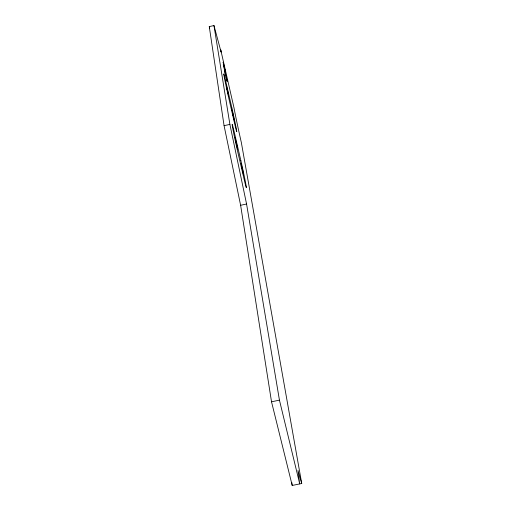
<?xml version="1.0" encoding="UTF-8"?>
<svg xmlns="http://www.w3.org/2000/svg" width="511" height="511" viewBox="0 0 511 511"><rect width="100%" height="100%" fill="white"/><g stroke="black" fill="none" stroke-linecap="round" stroke-linejoin="round"><path stroke-width="0.77" d="M209.267 26.598L213.962 25.55L221.11 52.077L220.733 49.842L234.044 108.038A25.997 0.505 77.7 0 0 241.345 142.531L301.733 483.508L292.209 485.45L271.526 401.812L240.624 205.288L224.074 125.674L209.267 26.598L209.689 28.105M224.074 125.674L229.893 124.397L213.962 25.55M240.624 205.288L246.57 203.998L229.893 124.397M271.526 401.812L279.44 400.132L246.57 203.998M241.805 167.474L242.859 170.961M235.743 141.33L236.88 145.162M232.575 113.212L233.623 116.917M226.993 88.946L228.11 92.945M301.733 483.508L297.99 470.446L299.714 483.879L279.44 400.132M226.181 77.41C229.433 91.38 223.333 63.108 226.609 80.055M224.144 66.507L223.147 62.138L225.294 71.521L224.22 66.839L224.821 70.371M232.02 109.935L234.191 120.226M226.469 85.791L228.647 96.138M241.122 163.456L243.549 175.011M235.092 137.446L237.538 149.084M224.578 69.7L225.351 74.421L223.25 63.894M291.755 482.352L292.209 485.45M240.866 160.62L234.919 134.936A19.22 0.473 77.7 0 0 232.416 126.479A19.22 0.473 77.7 0 0 237.756 151.85L243.849 178.109A18.933 0.46 77.7 0 0 246.098 185.512A18.933 0.46 77.7 0 0 240.866 160.62M231.905 108.038L226.418 84.174A17.406 0.383 77.6 0 0 223.965 75.385A17.406 0.383 77.6 0 0 228.724 97.94L234.338 122.308A17.15 0.377 77.6 0 0 236.58 130.209A17.15 0.377 77.6 0 0 231.905 108.038"/></g></svg>
